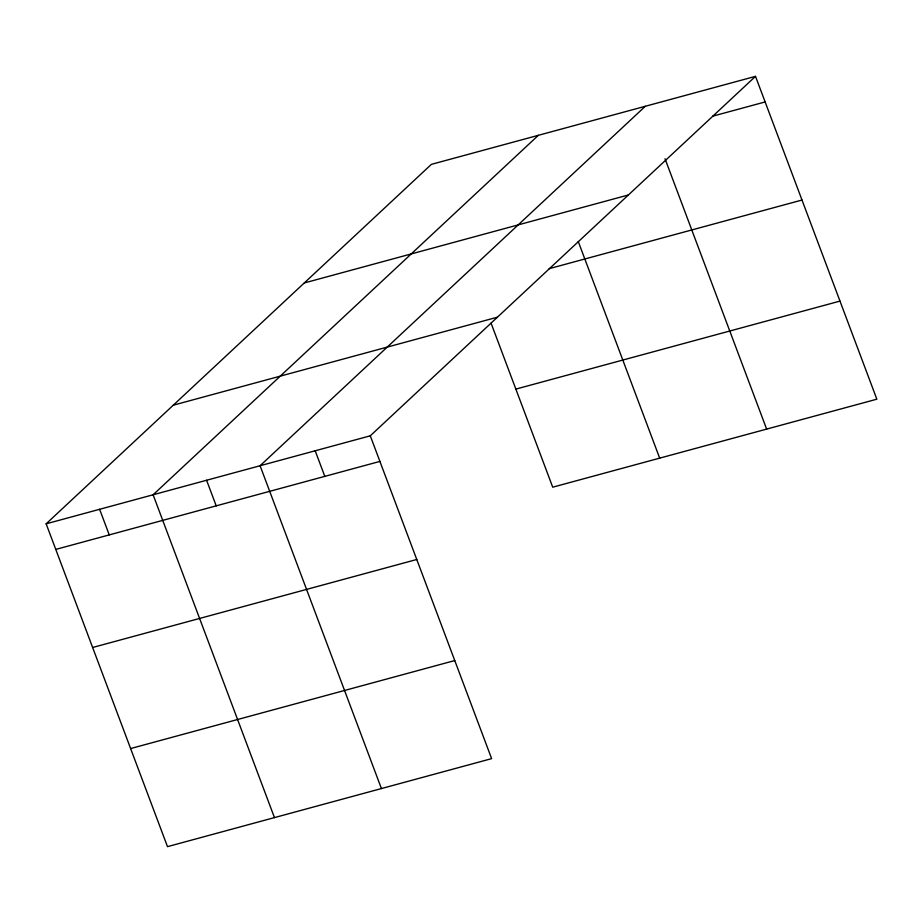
<?xml version="1.0" encoding="UTF-8"?>
<svg xmlns="http://www.w3.org/2000/svg" width="923" height="923" viewBox="0 0 923 923"><rect width="100%" height="100%" fill="white"/><g stroke="black" fill="none" stroke-linecap="round" stroke-linejoin="round"><path stroke-width="1.38" d="M755.51 76.355L370.285 435.818L491.624 758.637L167.49 846.645L46.15 523.814L431.376 164.363L755.51 76.355L876.85 399.186L552.715 487.182L491.036 323.073M538.34 135.323L153.114 494.774L274.454 817.605M645.304 106.283L260.078 465.734L381.418 788.565M712.775 116.16L765.132 101.945M304.255 282.98L628.378 194.972M549.173 268.674L801.995 200.037M173.27 405.197L497.405 317.189M515.853 389.102L839.976 301.094M46.15 523.814L370.285 435.818M55.772 549.416L379.907 461.408M92.635 647.496L416.769 559.488M130.628 748.553L454.751 660.556M665.022 158.744L766.644 429.103M578.26 241.526L659.68 458.143M315.181 450.77L324.804 476.372M206.59 480.26L216.213 505.85M99.626 509.3L109.249 534.89"/></g></svg>
